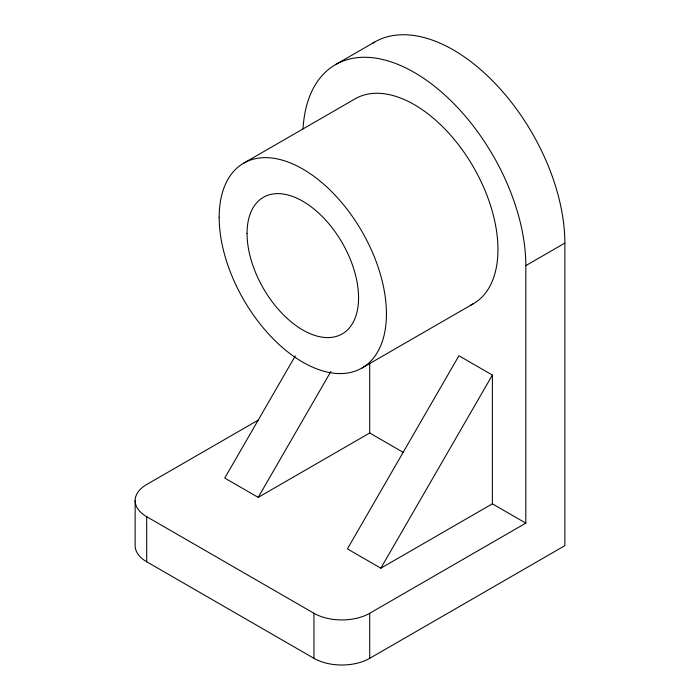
<?xml version="1.0" encoding="UTF-8"?>
<svg xmlns="http://www.w3.org/2000/svg" width="700" height="700" viewBox="0 0 700 700"><rect width="100%" height="100%" fill="white"/><g stroke="black" fill="none" stroke-linecap="round" stroke-linejoin="round"><path stroke-width="1.05" d="M295.26 355.933L224.752 478.074L258.204 497.385L369.714 433.002L403.515 452.524M258.204 497.385L330.899 371.464M380.861 568.199L492.371 375.06L458.92 355.749L347.41 548.887L380.861 568.199L492.371 503.825L525.822 523.136L525.822 265.615A157.701 91.044 60 0 0 417.821 74.559A157.701 91.044 60 0 0 303.03 128.888M335.466 64.663L374.491 42.131M243.67 163.188L355.18 98.805A118.274 68.285 60 0 1 474.793 169.452A118.274 68.285 60 0 1 470.68 305.121M258.335 420.053L146.694 484.505A39.428 22.759 0 0 0 146.694 516.696L146.694 561.767L313.959 658.332A39.428 22.759 0 0 0 369.714 658.332L564.856 545.668L564.856 243.084A157.701 91.044 60 0 0 494.856 83.16A157.701 91.044 60 0 0 372.733 43.19M525.822 265.615L564.856 243.084M361.944 368.043L473.454 303.66M146.694 516.696L313.959 613.27A39.428 22.759 0 0 0 369.714 613.27L525.822 523.136M492.371 375.06L492.371 503.825M369.714 363.169L369.714 433.002M369.714 613.27L369.714 658.332M313.959 613.27L313.959 658.332M135.144 500.605L135.144 545.668A39.428 22.759 0 0 0 146.694 561.767M247.047 233.424A78.846 45.526 60 0 0 330.68 337.461A78.846 45.526 60 0 0 330.68 225.951A78.846 45.526 60 0 0 247.047 233.424M219.17 217.324A118.274 68.285 60 0 0 344.619 373.389A118.274 68.285 60 0 0 344.619 206.124A118.274 68.285 60 0 0 219.17 217.324"/></g></svg>
